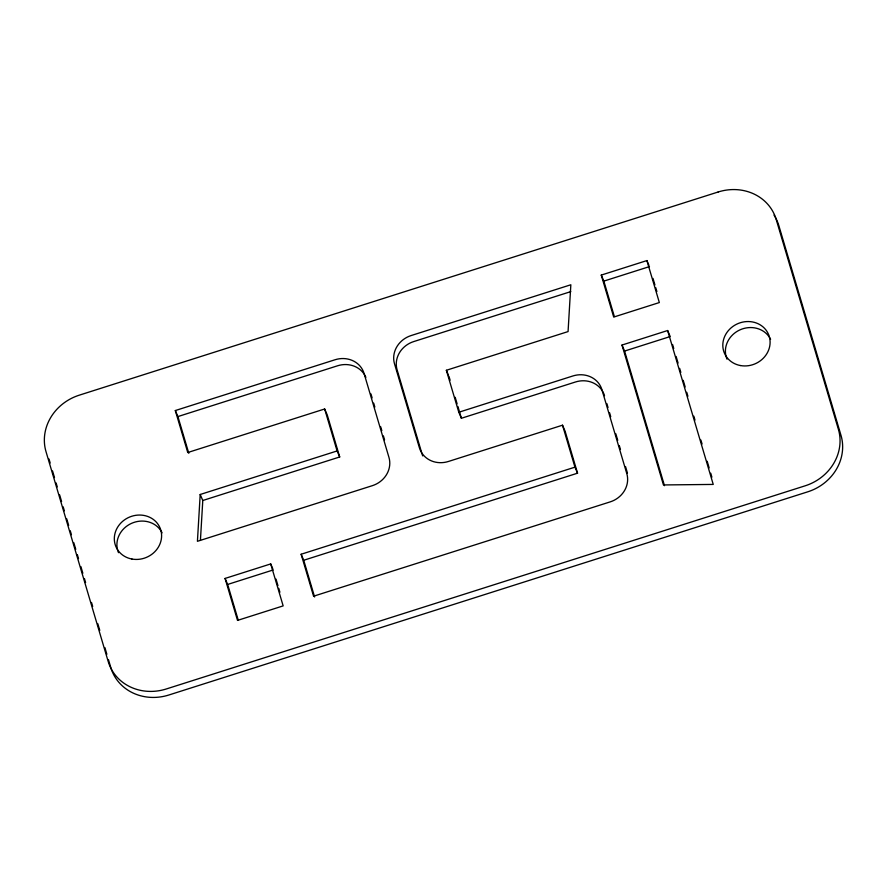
<?xml version="1.0" encoding="UTF-8"?>
<svg xmlns="http://www.w3.org/2000/svg" width="887" height="887" viewBox="0 0 887 887"><rect width="100%" height="100%" fill="white"/><g stroke="black" fill="none" stroke-linecap="round" stroke-linejoin="round"><path stroke-width="1.33" d="M339.699 456.971L337.104 450.951L200.196 494.491L197.424 541.303L372.363 485.666A23.971 21.865 -23.3 0 0 388.961 457.426L364.08 373.482A23.971 21.865 -23.3 0 0 335.042 359.756L175.316 410.548L187.756 452.525L324.664 408.985L327.259 414.994L339.699 456.971L202.79 500.501L200.418 540.427M646.9 260.578L659.34 302.556L613.704 317.069L601.264 275.092L646.9 260.578L648.974 265.39M175.316 410.548L177.91 416.568L337.637 365.766A23.971 21.865 -23.3 0 1 365.899 377.352M570.784 291.623L413.697 341.584A23.971 21.865 -23.3 0 0 397.099 369.824L421.979 453.767A23.971 21.865 -23.3 0 0 422.755 455.918M601.264 275.092L603.847 281.112L649.484 266.599M604.524 395.713A23.971 21.865 -23.3 0 0 575.486 381.987L461.395 418.265L458.801 412.255L446.361 370.278L568.068 331.583L570.84 284.771L411.113 335.563A23.971 21.865 -23.3 0 0 394.504 363.803L419.385 447.747A23.971 21.865 -23.3 0 0 448.423 461.473L562.513 425.195L565.108 431.215L577.548 473.181L303.72 560.262L301.137 554.242L574.953 467.161L577.548 473.181M621.998 345.043L667.634 330.529L670.217 336.55L624.581 351.064L621.998 345.043L663.454 484.945L713.237 484.424L667.634 330.529M458.801 412.255L572.891 375.966A23.971 21.865 -23.3 0 1 601.929 389.692L626.81 473.636A23.971 21.865 -23.3 0 1 610.212 501.876L313.577 596.208L301.137 554.242M270.712 563.921L283.153 605.888L237.516 620.401L225.076 578.435L270.712 563.921L272.786 568.733M225.076 578.435L227.66 584.444L273.296 569.931M446.361 370.278L448.434 375.09M200.196 494.491L202.79 500.501M652.987 278.407L654.928 284.96M655.704 287.588L656.879 291.524M672.579 344.511L673.754 348.491M676.116 356.452L678.078 363.082M679.653 368.393L680.839 372.374M683.19 380.323L685.163 386.965M686.738 392.265L687.913 396.245M693.811 416.147L694.987 420.128M700.885 440.03L702.072 444.01M707.183 461.251L709.145 467.892M710.72 473.192L711.895 477.173M603.847 281.112L614.347 316.526M624.581 351.064L664.485 485.688M606.852 403.585L608.027 407.521M609.58 412.765L610.744 416.702M615.8 433.743L617.74 440.307M619.292 445.551L620.457 449.487M625.512 466.54L627.453 473.093M562.513 425.195L574.953 467.161M448.955 376.299L450.119 380.235M455.175 397.276L457.115 403.84M457.892 406.457L461.395 418.265M370.954 393.928L372.119 397.864M373.671 403.108L374.835 407.044M380.667 426.714L381.831 430.65M383.395 435.894L384.559 439.83M324.664 408.985L337.104 450.951M303.72 560.262L314.608 596.984M276.023 579.111L277.964 585.675M278.74 588.292L279.904 592.228M177.91 416.568L188.798 453.29M227.66 584.444L238.159 619.858M48.996 459.011L50.182 463.003M52.544 470.964L54.506 477.605M56.081 482.916L57.267 486.908M59.629 494.879L61.591 501.51M63.165 506.832L64.352 510.812M66.713 518.784L68.676 525.426M70.25 530.736L71.437 534.717M73.798 542.689L75.761 549.33M77.335 554.641L78.522 558.622M80.883 566.593L82.846 573.235M84.42 578.546L85.607 582.537M91.505 602.461L92.691 606.442M97.803 623.705L99.776 630.347M104.899 647.61L106.861 654.251M108.436 659.573L110.797 667.534A47.931 43.718 -23.3 0 0 168.874 694.998L807.791 491.808A47.931 43.718 -23.3 0 0 840.987 435.329L778.797 225.475A47.931 43.718 -23.3 0 0 774.018 215.109M118.503 552.668A23.971 21.865 -23.3 0 1 131.409 523.408A23.971 21.865 -23.3 0 1 162.11 532.81M726.996 359.157A23.971 21.865 -23.3 0 1 739.891 329.897A23.971 21.865 -23.3 0 1 770.603 339.3M718.126 192.002L79.209 395.192A47.931 43.718 -23.3 0 0 46.013 451.671L108.203 661.525A47.931 43.718 -23.3 0 0 166.279 688.977L805.196 485.799A47.931 43.718 -23.3 0 0 838.392 429.319L776.203 219.466A47.931 43.718 -23.3 0 0 718.126 192.002M131.941 559.043A23.971 21.865 -23.3 0 0 160.78 529.994A23.971 21.865 -23.3 0 0 121.164 522.698A23.971 21.865 -23.3 0 0 131.941 559.043M740.423 365.544A23.971 21.865 -23.3 0 0 769.273 336.483A23.971 21.865 -23.3 0 0 729.657 329.199A23.971 21.865 -23.3 0 0 740.423 365.544"/></g></svg>
